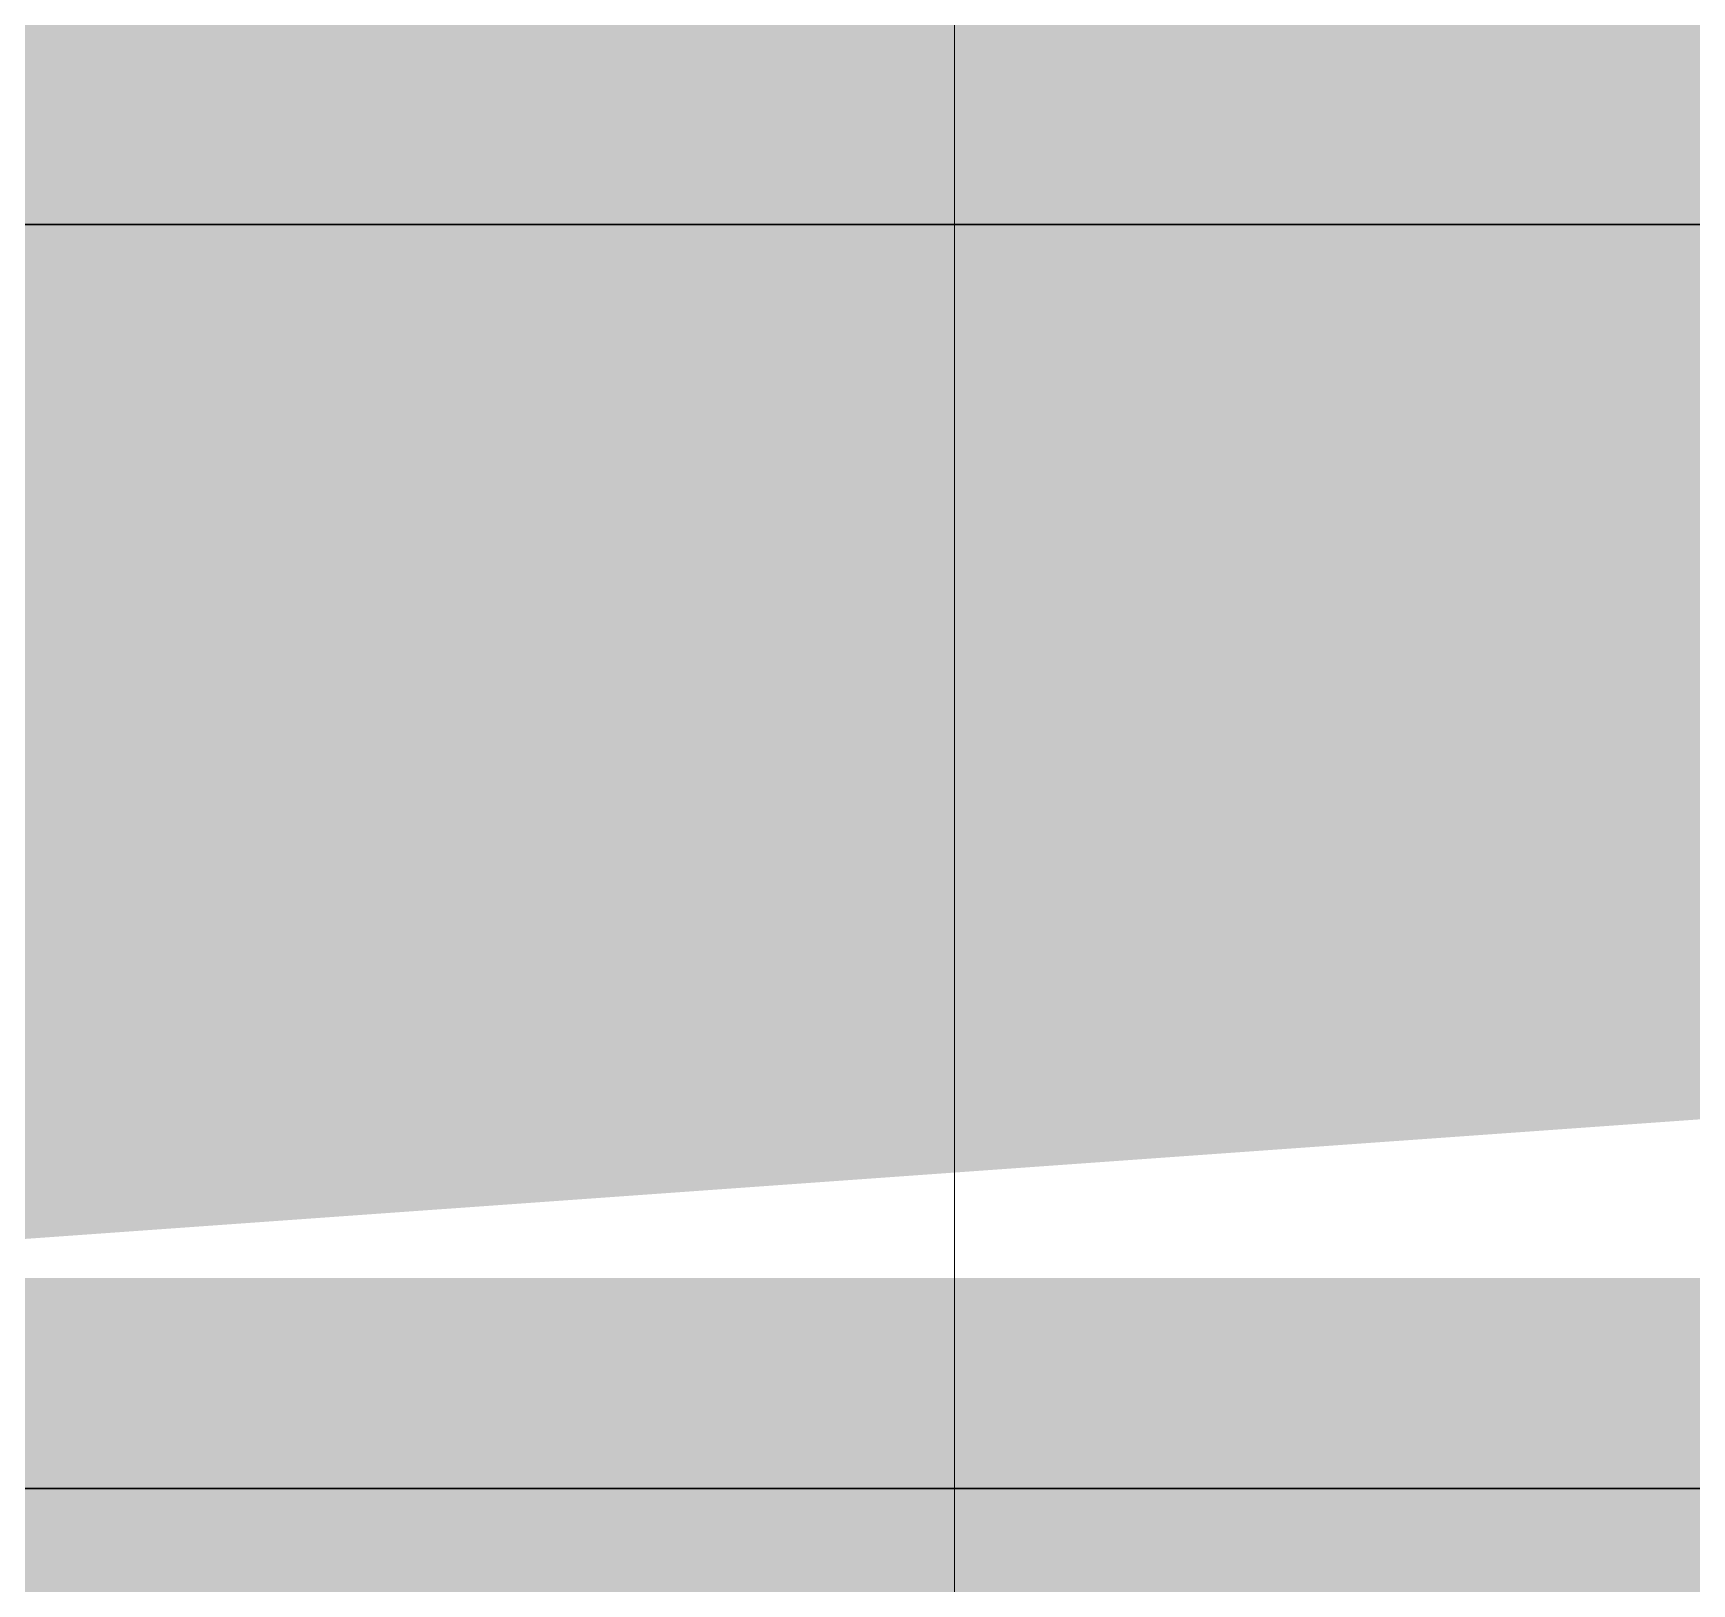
# Model space of a CAD drawing. Header units: millimetres. Extents: x -11345 to 411485, y -9810 to 73012.
# Drawn here: x 141013.83 to 141047.14, y 17002.6 to 17033.75 of the extents above; entities that cross this region are included whole.
import ezdxf

# ---------------------------------------------------------------- set-up
doc = ezdxf.new("R2010")
doc.units = ezdxf.units.MM
doc.layers.add('PDF _Линии', color=7, linetype='Continuous')
doc.layers.add('PDF _Обобщенные модели', color=7, linetype='Continuous', true_color=0xb5bcbf)
doc.layers.add('PDF _Ограждение', color=7, linetype='Continuous', true_color=0x7f7f7f)

msp = doc.modelspace()

# ---------------------------------------------------------------- hatches: boundary and pattern name
at = {"layer": 'PDF _Обобщенные модели', "true_color": 0x7f7f7f, "transparency": 33554559}
h = msp.add_hatch(color=8, dxfattribs=at)
h.paths.add_polyline_path([(146564.35172, 17004.51046), (146564.35172, 17012.97567), (146462.76917, 17008.74307), (146467.00178, 16830.97361), (146479.6996, 16830.97361), (146479.6996, 17004.51046)])
h.paths.add_polyline_path([(145264.94166, 17008.74307), (145201.45257, 17008.74307), (145264.94166, 17012.97567), (146395.04748, 17012.97567)])
h.paths.add_polyline_path([(141061.96385, 17008.74307), (141002.70737, 17008.74307), (141061.96385, 17012.97567), (142196.30228, 17012.97567)], flags=0)
h.paths.add_polyline_path([(145061.77657, 17008.74307), (145002.52009, 17008.74307), (145061.77657, 17012.97567), (145163.35912, 17012.97567), (145197.21996, 17012.97567), (145163.35912, 17008.74307), (145163.35912, 17012.97567)], flags=0)
h.paths.add_polyline_path([(142264.02397, 17008.74307), (142200.53488, 17008.74307), (142259.79137, 17012.97567), (142361.37391, 17012.97567), (142395.23476, 17012.97567), (142361.37391, 17008.74307), (142361.37391, 17012.97567)], flags=0)
h.paths.add_polyline_path([(144994.05487, 17012.97567), (143863.94906, 17008.74307), (143800.45997, 17008.74307), (143863.94906, 17012.97567)], flags=0)
h.paths.add_polyline_path([(145264.94166, 16830.97361), (145281.87209, 16830.97361), (145281.87209, 17004.51046), (146395.04748, 17004.51046), (146395.04748, 17000.27786), (146462.76917, 17000.27786), (146462.76917, 17008.74307), (146462.76917, 17012.97567), (146564.35172, 17012.97567), (146564.35172, 17063.76695), (145163.35912, 17059.53434), (145163.35912, 17063.76695), (143762.36651, 17059.53434), (143762.36651, 17063.76695), (142361.37391, 17059.53434), (142361.37391, 17063.76695), (140964.61392, 17059.53434), (140964.61392, 17004.51046), (140994.24216, 17004.51046), (140994.24216, 17000.27786), (141061.96385, 17000.27786), (141061.96385, 17004.51046), (141066.19646, 17004.51046), (141066.19646, 16987.58004), (141061.96385, 16987.58004), (141061.96385, 16742.08889), (141066.19646, 16742.08889), (141066.19646, 16830.97361), (141083.12688, 16830.97361), (141083.12688, 17004.51046), (142196.30228, 17004.51046), (142196.30228, 17000.27786), (142264.02397, 17000.27786), (142264.02397, 16987.58004), (142259.79137, 16987.58004), (142259.79137, 16742.08889), (142264.02397, 16742.08889), (142264.02397, 16830.97361), (142280.9544, 16830.97361), (142280.9544, 17004.51046), (142395.23476, 17004.51046), (142395.23476, 17000.27786), (142462.95646, 17000.27786), (142462.95646, 17008.74307), (142399.46737, 17008.74307), (142462.95646, 17012.97567), (143597.29488, 17012.97567), (142462.95646, 17008.74307), (142467.18906, 16830.97361), (142479.88688, 16830.97361), (142479.88688, 17004.51046), (143597.29488, 17004.51046), (143597.29488, 17000.27786), (143665.01657, 17000.27786), (143665.01657, 16987.58004), (143660.78397, 16987.58004), (143660.78397, 16742.08889), (143665.01657, 16742.08889), (143665.01657, 16830.97361), (143669.24918, 16830.97361), (143665.01657, 17008.74307), (143665.01657, 17012.97567), (143762.36651, 17012.97567), (143665.01657, 17008.74307), (143669.24918, 17008.74307), (143669.24918, 16830.97361), (143681.947, 16830.97361), (143681.947, 17004.51046), (143796.22736, 17004.51046), (143796.22736, 17000.27786), (143863.94906, 17000.27786), (143863.94906, 16987.58004), (143859.71645, 16987.58004), (143859.71645, 16742.08889), (143863.94906, 16742.08889), (143863.94906, 16830.97361), (143880.87948, 16830.97361), (143880.87948, 17004.51046), (144994.05487, 17004.51046), (144994.05487, 17000.27786), (145061.77657, 17000.27786), (145061.77657, 17004.51046), (145066.00918, 17004.51046), (145066.00918, 16987.58004), (145061.77657, 16987.58004), (145061.77657, 16742.08889), (145066.00918, 16742.08889), (145066.00918, 16830.97361), (145082.9396, 16830.97361), (145082.9396, 17004.51046), (145197.21996, 17004.51046), (145197.21996, 17000.27786), (145264.94166, 17000.27786), (145264.94166, 16987.58004), (145260.70906, 16987.58004), (145260.70906, 16742.08889), (145264.94166, 16742.08889)], flags=0)

# ---------------------------------------------------------------- linework, layer by layer
at = {"layer": 'PDF _Линии', "lineweight": 30}
msp.add_lwpolyline([(141061.96385, 17008.74307), (141061.96385, 17000.27786), (140994.24216, 17000.27786), (140994.24216, 17008.74307), (140994.24216, 17012.97567), (140994.24216, 17029.9061), (141061.96385, 17029.9061), (141061.96385, 17012.97567), (141061.96385, 17008.74307), (141061.96385, 17000.27786)], dxfattribs=at)
at = {"layer": 'PDF _Линии', "lineweight": 30, "ltscale": 11.133284}
msp.add_lwpolyline([(140964.61392, 17004.51046), (142196.30228, 17004.51046)], dxfattribs=at)
at = {"layer": 'PDF _Обобщенные модели', "color": 7, "lineweight": 9}
msp.add_lwpolyline([(140994.24216, 17029.9061), (141061.96385, 17029.9061)], dxfattribs=at)
at = {"layer": 'PDF _Обобщенные модели', "color": 8, "lineweight": 0, "true_color": 0x7f7f7f}
msp.add_lwpolyline([(142196.30228, 17029.9061), (140994.24216, 17029.9061), (142196.30228, 17029.9061)], dxfattribs=at)
at = {"layer": 'PDF _Ограждение', "color": 7, "lineweight": 9, "ltscale": 3.767537}
msp.add_lwpolyline([(141032.33561, 16936.78877), (141032.33561, 17994.94028)], dxfattribs=at)

doc.saveas('drawing.dxf')
